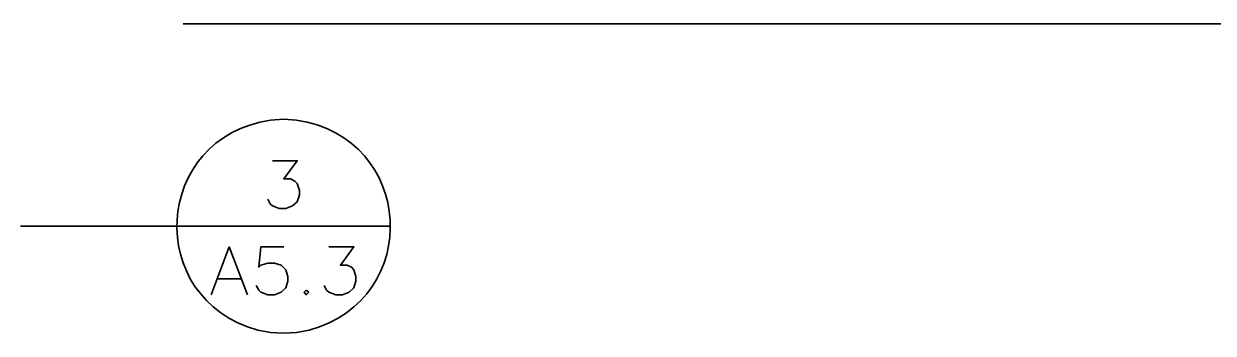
# Model space of a CAD drawing. Header units: inches. Extents: x 5 to 516, y -193 to 129.
# Drawn here: x 107.341 to 110.469, y -171.918 to -171.105 of the extents above; entities that cross this region are included whole.
import ezdxf

# ---------------------------------------------------------------- set-up
doc = ezdxf.new("R2010")
doc.units = ezdxf.units.IN
doc.header["$MEASUREMENT"] = 0
doc.layers.add('PDF8_Geometry', color=7, linetype='Continuous')

msp = doc.modelspace()

# ---------------------------------------------------------------- linework, layer by layer
at = {"layer": 'PDF8_Geometry', "lineweight": 35}
for points in [[(107.7599626, -171.1046694), (113.3355184, -171.1046694)], [(108.0577398, -171.3580035), (108.0244065, -171.3557813), (107.989962, -171.3580035)], [(107.9944066, -171.4646706), (108.0599621, -171.4646706), (108.0244066, -171.5124484), (108.0421844, -171.5124484), (108.0532955, -171.5180039), (108.0599621, -171.5246706), (108.0655177, -171.5424484), (108.0655177, -171.5546706), (108.0599621, -171.5724484), (108.0477399, -171.5835595), (108.0299621, -171.5902261), (108.0121844, -171.5902261), (107.9944066, -171.5835595), (107.988851, -171.5780039), (107.9821844, -171.5657817)], [(107.3321841, -171.6368937), (107.7432953, -171.6368937)], [(108.3055175, -171.6368937), (107.7432952, -171.6368937)], [(107.8332952, -171.8168932), (107.881073, -171.6913376), (107.9288508, -171.8168932)], [(108.0244065, -171.6913371), (107.9644065, -171.6913371), (107.9588509, -171.7446704), (107.9644065, -171.7391149), (107.9821843, -171.7335593), (107.999962, -171.7335593), (108.0177398, -171.7391149), (108.029962, -171.7513371), (108.0355176, -171.7691149), (108.0355176, -171.7813371), (108.029962, -171.7991149), (108.0177398, -171.810226), (107.999962, -171.8168926), (107.9821843, -171.8168926), (107.9644065, -171.810226), (107.9588509, -171.8046704), (107.9521843, -171.7924482)], [(108.1432951, -171.6913371), (108.2088506, -171.6913371), (108.1732951, -171.7391149), (108.1910729, -171.7391149), (108.202184, -171.7446704), (108.2088506, -171.7513371), (108.2144062, -171.7691149), (108.2144062, -171.7813371), (108.2088506, -171.7991149), (108.1966284, -171.810226), (108.1788506, -171.8168926), (108.1610729, -171.8168926), (108.1432951, -171.810226), (108.1366284, -171.8046704), (108.1310728, -171.7924482)], [(107.8510734, -171.7746704), (107.9110734, -171.7746704)], [(107.9566287, -171.9102258), (107.989962, -171.9157814), (108.0244065, -171.9180036), (108.0577398, -171.9157814), (108.0910732, -171.9102258)]]:
    msp.add_lwpolyline(points, dxfattribs=at)
msp.add_lwpolyline([(108.0832952, -171.8046703), (108.0777397, -171.8102259), (108.0832952, -171.8168926), (108.0899619, -171.8102259)], close=True, dxfattribs=at)
for points in [[(107.989962, -171.3580035), (107.6798879, -171.4035591), (107.6547027, -171.8263369), (107.9566287, -171.9102258)], [(108.0910732, -171.9102258), (108.3933325, -171.8271147), (108.3681102, -171.4028554), (108.0577398, -171.3580035)]]:
    msp.add_open_spline(points, degree=3, dxfattribs=at)

doc.saveas('drawing.dxf')
